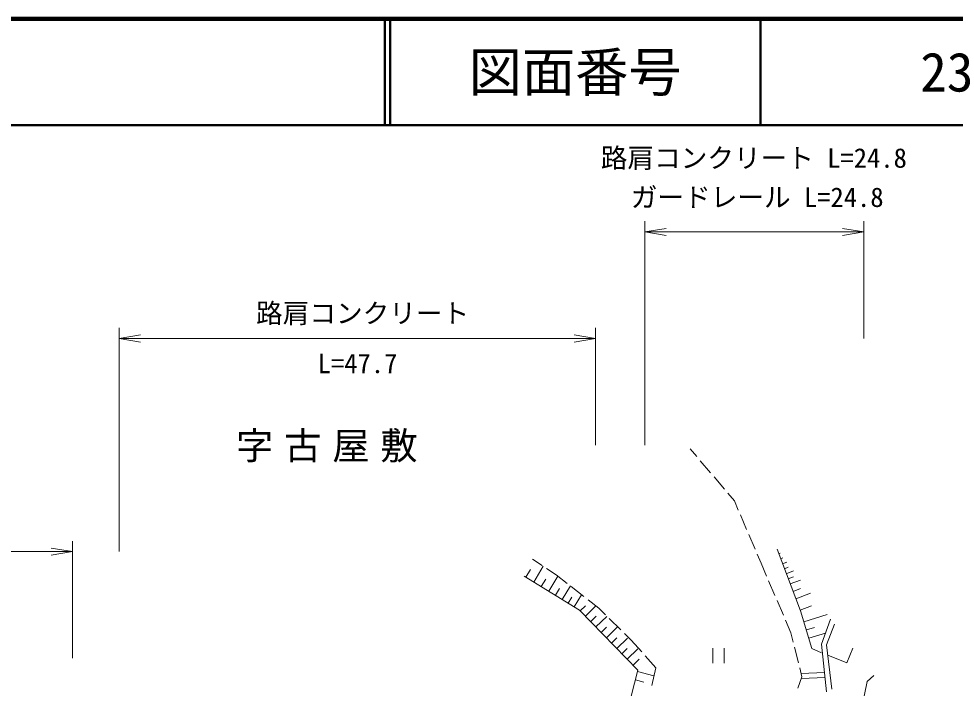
# Model space of a CAD drawing. Units: millimetres, scale not verified. Extents: x 40000 to 680000, y 20000 to 380000.
# Drawn here: x 474394 to 562291, y 317184 to 380000 of the extents above; entities that cross this region are included whole.
import ezdxf
from ezdxf.enums import TextEntityAlignment as Align

# ---------------------------------------------------------------- set-up
doc = ezdxf.new("R2010")
doc.units = ezdxf.units.MM
doc.header["$LTSCALE"] = 1000
for name, color, linetype, lineweight in [('M-BMK-HTXT', 7, 'Continuous', 13), ('M-STR-HTXT', 7, 'Continuous', 13), ('M-TTL', 2, 'Continuous', 140), ('M-TTL-LINE', 7, 'Continuous', 50), ('M-WORK', 1, 'Continuous', 13)]:
    doc.layers.add(name, color=color, linetype=linetype, lineweight=lineweight)
doc.layers.add('M-TTL-TXT', color=7, linetype='Continuous')
doc.styles.add('ＭＳ ゴシック', font='')
doc.styles.get('ＭＳ ゴシック').set_extended_font_data('MS Gothic')

# ---------------------------------------------------------------- blocks, each defined once
blk = doc.blocks.new('open_arrow')
at = {"color": 0, "linetype": 'Continuous', "lineweight": -2}
blk.add_lwpolyline([(7.5, 1.25), (0, 0), (7.5, -1.25)], dxfattribs=at)

msp = doc.modelspace()

# ---------------------------------------------------------------- linework, layer by layer
at = {"layer": 'M-STR-HTXT'}
for p, q in [((533148, 340000), (533148, 361000)), ((553696, 350000), (553696, 361000)), ((533148, 360000), (553696, 360000)), ((483807, 330000), (483807, 351000)), ((528514, 340000), (528514, 351000)), ((483807, 350000), (528514, 350000)), ((479449, 320000), (479449, 331000)), ((440254, 330000), (479449, 330000))]:
    msp.add_line(p, q, dxfattribs=at)
at = {"layer": 'M-TTL'}
msp.add_line((680000, 380000), (40000, 380000), dxfattribs=at)
at = {"layer": 'M-TTL-LINE'}
for p, q in [((508747, 380000), (508747, 370000)), ((509247, 380000), (509247, 370000)), ((543997, 380000), (543997, 370000)), ((40000, 370000), (680000, 370000))]:
    msp.add_line(p, q, dxfattribs=at)
at = {"layer": 'M-WORK'}
for p, q in [((538029, 338916), (537409, 339646)), ((539323, 337392), (538352, 338535)), ((540617, 335867), (539647, 337010)), ((541561, 334756), (540941, 335486)), ((541925, 333904), (541561, 334756)), ((542711, 332066), (542121, 333445)), ((543498, 330227), (542908, 331606)), ((544058, 328916), (543694, 329767)), ((545561, 330220), (547771, 324440)), ((545720, 329803), (545844, 329851)), ((523523, 328691), (522620, 329290)), ((544577, 327711), (544058, 328916)), ((545899, 329336), (546100, 329413)), ((546077, 328869), (546480, 329023)), ((521987, 327601), (522437, 328338)), ((522723, 327151), (523623, 328624)), ((524842, 327816), (523939, 328415)), ((546256, 328402), (546596, 328532)), ((546434, 327935), (547115, 328195)), ((527023, 324524), (521840, 327691)), ((523427, 326721), (523857, 327425)), ((524131, 326291), (524992, 327699)), ((525857, 327024), (524842, 327816)), ((545367, 325873), (544774, 327251)), ((546620, 327451), (547104, 327636)), ((546805, 326966), (547774, 327337)), ((524763, 325905), (525149, 326537)), ((525395, 325519), (526167, 326782)), ((527434, 325794), (526252, 326716)), ((547069, 326276), (547759, 326540)), ((547333, 325586), (548713, 326113)), ((525962, 325173), (526308, 325740)), ((526528, 324827), (527221, 325960)), ((528844, 324694), (527829, 325486)), ((546157, 324036), (545564, 325414)), ((532512, 318872), (527023, 324524)), ((527099, 324447), (527592, 324926)), ((527578, 323953), (528565, 324912)), ((529468, 324079), (528844, 324694)), ((547741, 324519), (548808, 324927)), ((547771, 324440), (548843, 320917)), ((528072, 323444), (528581, 323938)), ((528566, 322935), (529584, 323923)), ((530891, 322673), (529823, 323727)), ((546873, 322372), (546355, 323577)), ((548079, 323428), (550265, 324093)), ((550596, 323661), (549724, 321319)), ((529058, 322429), (529564, 322920)), ((529549, 321923), (530561, 322906)), ((548316, 322651), (549093, 322887)), ((550203, 321261), (550945, 323207)), ((530037, 321420), (530541, 321908)), ((530526, 320917), (531532, 321894)), ((531870, 321707), (531247, 322322)), ((532868, 320597), (531870, 321707)), ((547086, 321521), (546873, 322372)), ((548552, 321873), (550107, 322347)), ((531012, 320416), (531512, 320902)), ((531498, 319916), (532498, 320888)), ((539538, 320942), (539538, 319542)), ((540588, 319542), (540588, 320942)), ((547571, 319580), (547207, 321036)), ((548843, 320917), (549724, 320515)), ((549724, 321319), (550205, 316857)), ((550699, 317092), (550203, 321261)), ((552113, 319562), (552690, 320934)), ((534200, 319115), (533202, 320225)), ((550320, 320277), (552113, 319562)), ((532050, 319347), (532620, 319900)), ((533800, 317455), (534200, 319115)), ((547905, 318244), (547692, 319095)), ((530541, 311320), (532512, 318872)), ((532478, 318744), (534014, 318344)), ((547511, 317188), (547905, 318244)), ((547820, 318584), (550011, 318661)), ((547856, 318113), (550061, 318191)), ((554018, 317822), (554657, 318372)), ((532274, 317961), (533057, 317757)), ((553405, 314732), (554018, 317822))]:
    msp.add_line(p, q, dxfattribs=at)

# ---------------------------------------------------------------- block references
at = {"layer": 'M-STR-HTXT', "xscale": 267, "yscale": 267}
for p in [(533148, 360000), (483807, 350000)]:
    msp.add_blockref('open_arrow', p, dxfattribs=at)
at = {"layer": 'M-STR-HTXT', "xscale": 267, "yscale": 267, "rotation": 180}
for p in [(553696, 360000), (528514, 350000), (479449, 330000)]:
    msp.add_blockref('open_arrow', p, dxfattribs=at)

# ---------------------------------------------------------------- texts
at = {"layer": 'M-BMK-HTXT', "insert": (503817, 339794), "char_height": 2566, "attachment_point": 5, "style": 'ＭＳ ゴシック'}
msp.add_mtext('\\T1.29;字古屋敷', dxfattribs=at)
at = {"layer": 'M-STR-HTXT', "style": 'ＭＳ ゴシック'}
for s, p in [('路肩コンクリート L=24.8', (543384, 365470)), ('L=47.7', (506193, 346195))]:
    msp.add_text(s, height=1833, dxfattribs=at).set_placement(p, align=Align.BOTTOM_CENTER)
for s, p in [('ガードレール L=24.8', (543701, 363254)), ('路肩コンクリート', (506668, 352370))]:
    msp.add_text(s, height=1833, dxfattribs=at).set_placement(p, align=Align.MIDDLE_CENTER)
at = {"layer": 'M-TTL-TXT', "style": 'ＭＳ ゴシック'}
for s, p in [('図面番号', (526622, 375000)), ('23', (561497, 375000))]:
    msp.add_text(s, height=3666, dxfattribs=at).set_placement(p, align=Align.MIDDLE_CENTER)

doc.saveas('drawing.dxf')
